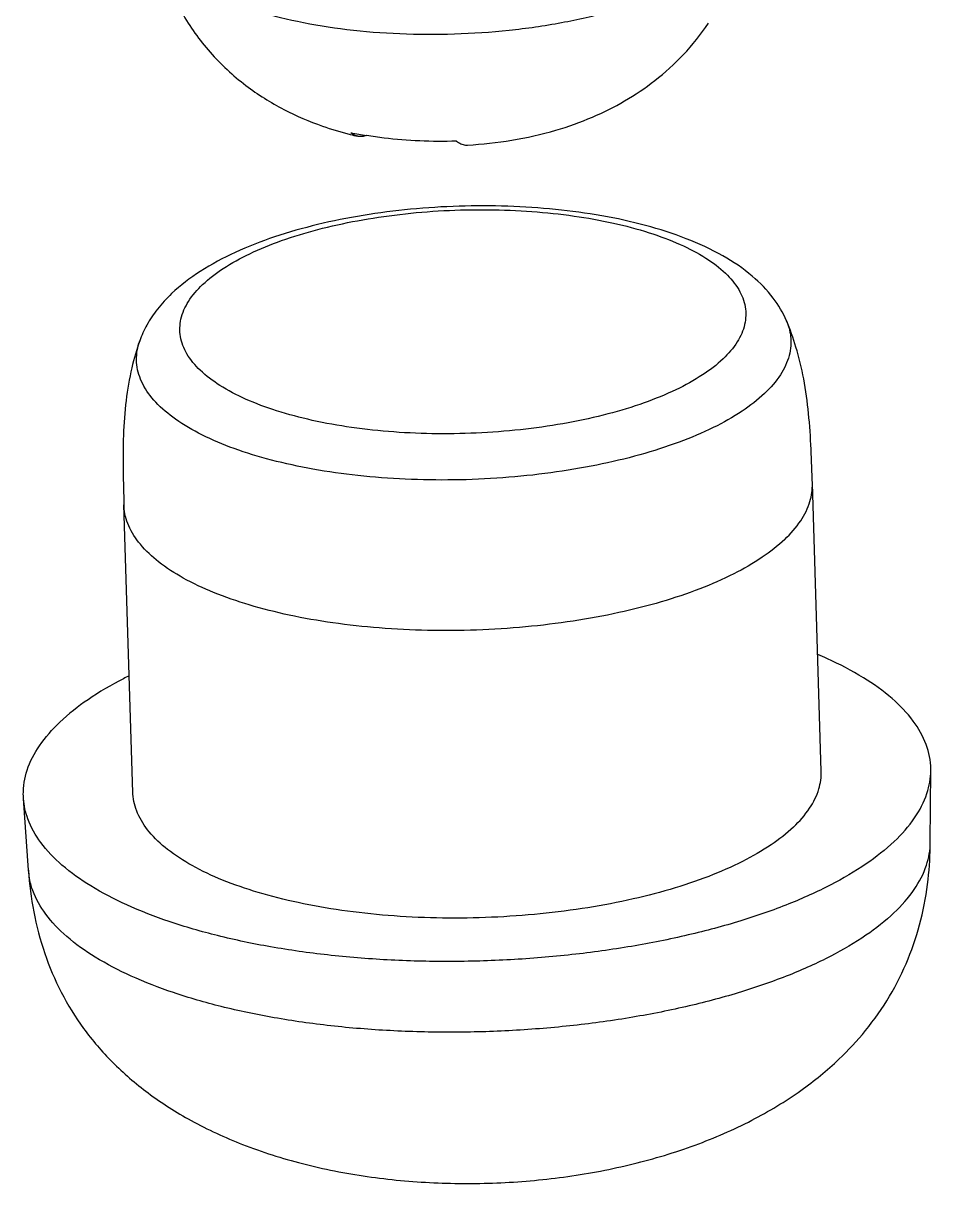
# Model space of a CAD drawing. Header units: millimetres. Extents: x 1860 to 2188, y -393 to -149.
# Drawn here: x 1986.78 to 1992.57, y -392.62 to -385.2 of the extents above; entities that cross this region are included whole.
import ezdxf

# ---------------------------------------------------------------- set-up
doc = ezdxf.new("R2010")
doc.units = ezdxf.units.MM
doc.layers.add('02___PRT_ALL_AXES', color=7, linetype='Continuous')
doc.layers.add('3_ALL_AXES', color=7, linetype='Continuous')

msp = doc.modelspace()

# ---------------------------------------------------------------- linework, layer by layer
at = {"color": 7, "linetype": 'Continuous'}
msp.add_arc((1989.3521, -383.5729), 2.3798, 258.27399, 260.75881, dxfattribs=at)
for points, start_tangent, end_tangent in [([(1988.9132, -385.9257), (1988.8961, -385.9201), (1988.8684, -385.9031)], (-0.974784, 0.223149), (-0.78011, 0.625643)), ([(1988.9707, -385.9206), (1988.9547, -385.9255), (1988.9248, -385.9276), (1988.9132, -385.9257)], (-0.931991, -0.362482), (-0.974784, 0.223149)), ([(1989.5441, -385.9573), (1989.309, -385.9558), (1989.0814, -385.9375), (1988.9699, -385.9218)], (-0.999566, -0.029451), (-0.986964, 0.160943)), ([(1989.5441, -385.9573), (1989.5718, -385.9744), (1989.6006, -385.9819), (1989.614, -385.9821)], (0.78011, -0.625643), (0.998466, 0.055367)), ([(1991.6522, -387.1043), (1991.5675, -386.9593), (1991.434, -386.8197), (1991.2453, -386.6897), (1991.0118, -386.5801), (1990.7523, -386.4958), (1990.4725, -386.434), (1990.1772, -386.3933), (1989.8714, -386.3729), (1989.5607, -386.3727), (1989.2508, -386.3922), (1988.9474, -386.4315), (1988.6562, -386.4902), (1988.3823, -386.5687), (1988.1303, -386.6678), (1987.9066, -386.7894), (1987.724, -386.9313)], (-0.392615, 0.919703), (-0.724907, -0.688847)), ([(1987.9221, -386.8732), (1988.0536, -386.7706), (1988.2229, -386.6763), (1988.4258, -386.5926), (1988.6572, -386.5217), (1988.9114, -386.4653), (1989.1822, -386.4248), (1989.4629, -386.4011), (1989.7466, -386.395), (1990.0263, -386.4065), (1990.2952, -386.4353), (1990.5465, -386.4807), (1990.7741, -386.5417), (1990.9725, -386.6167), (1991.1366, -386.7038), (1991.2626, -386.801), (1991.3472, -386.9057), (1991.3884, -387.0156), (1991.3851, -387.1277), (1991.3376, -387.2395), (1991.2469, -387.3479)], (0.724907, 0.688847), (-0.724907, -0.688847)), ([(1991.2469, -387.3479), (1991.1155, -387.4505), (1990.9462, -387.5449), (1990.7433, -387.6286), (1990.5119, -387.6995), (1990.2577, -387.7559), (1989.9869, -387.7964), (1989.7061, -387.82), (1989.4224, -387.8262), (1989.1427, -387.8147), (1988.8739, -387.7859), (1988.6226, -387.7404), (1988.3949, -387.6795), (1988.1966, -387.6045), (1988.0324, -387.5173), (1987.9065, -387.4202), (1987.8219, -387.3154), (1987.7807, -387.2056), (1987.7839, -387.0934), (1987.8315, -386.9817), (1987.9221, -386.8732)], (-0.724907, -0.688847), (0.724907, 0.688847)), ([(1987.724, -386.9313), (1987.633, -387.0309), (1987.5659, -387.1316), (1987.5204, -387.232)], (-0.724907, -0.688847), (-0.335047, -0.942202)), ([(1991.6522, -387.1043), (1991.6786, -387.2024), (1991.6693, -387.326), (1991.6135, -387.449), (1991.5125, -387.5684)], (0.391319, -0.920255), (-0.724907, -0.688847)), ([(1991.5125, -387.5684), (1991.3685, -387.6817), (1991.1849, -387.7864), (1990.9656, -387.88), (1990.7156, -387.9606), (1990.4404, -388.0262), (1990.1463, -388.0755), (1989.8397, -388.1074), (1989.5276, -388.1211), (1989.2168, -388.1163), (1988.9144, -388.0931), (1988.6271, -388.0521), (1988.3613, -387.9941), (1988.123, -387.9205), (1987.9174, -387.8329), (1987.7492, -387.7333), (1987.6222, -387.6239), (1987.5391, -387.507), (1987.5018, -387.3855), (1987.5111, -387.2618), (1987.5203, -387.232)], (-0.724907, -0.688847), (0.334875, 0.942262))]:
    msp.add_spline(points, degree=3, dxfattribs=dict(at, start_tangent=start_tangent, end_tangent=end_tangent))
at = {"layer": '02___PRT_ALL_AXES', "color": 7, "linetype": 'Continuous'}
for p, q in [((1991.8176, -388.1446), (1991.8175, -388.1445)), ((1991.8743, -389.9813), (1991.8176, -388.1446)), ((1987.4764, -390.1173), (1987.4197, -388.2806)), ((1992.571, -390.4362), (1992.5742, -389.9769)), ((1986.8093, -390.6144), (1986.7776, -390.1561))]:
    msp.add_line(p, q, dxfattribs=at)
for points, start_tangent, end_tangent in [([(1991.8175, -388.1445), (1991.8096, -387.9253), (1991.7932, -387.6958), (1991.7621, -387.4762), (1991.7129, -387.2722), (1991.6523, -387.1043)], (-0.030975, 0.99952), (-0.392538, 0.919736)), ([(1987.5204, -387.232), (1987.4698, -387.4051), (1987.4333, -387.6137), (1987.4161, -387.8355), (1987.4141, -388.0645), (1987.4197, -388.2805)], (-0.334967, -0.94223), (0.030836, -0.999524)), ([(1991.6407, -388.5013), (1991.7431, -388.3815), (1991.8023, -388.2582), (1991.8175, -388.1446)], (0.724907, 0.688847), (-0.029618, 0.999561)), ([(1991.6407, -388.5013), (1991.4971, -388.6153), (1991.3153, -388.721), (1991.0989, -388.8164), (1990.8524, -388.8996), (1990.5808, -388.9687), (1990.2895, -389.0224), (1989.9847, -389.0597), (1989.6723, -389.0797), (1989.3589, -389.0821), (1989.0508, -389.0667), (1988.7542, -389.034), (1988.4752, -388.9846), (1988.2195, -388.9194), (1987.9923, -388.8398), (1987.7982, -388.7475), (1987.6411, -388.6443), (1987.5243, -388.5323), (1987.4502, -388.4138), (1987.4201, -388.2912), (1987.4197, -388.2806)], (-0.724907, -0.688847), (-0.029618, 0.999561)), ([(1992.5742, -389.9768), (1992.5742, -389.967), (1992.5449, -389.8119), (1992.4621, -389.6612), (1992.3275, -389.5178), (1992.1434, -389.3842), (1991.9134, -389.263), (1991.8524, -389.2363)], (0.007661, 0.999971), (-0.920864, 0.389883)), ([(1987.4527, -389.3722), (1987.4161, -389.3907), (1987.1899, -389.5249), (1987.0099, -389.6687)], (-0.895107, -0.445851), (-0.724907, -0.688847)), ([(1986.7777, -390.156), (1986.7766, -390.1316), (1986.8013, -389.975), (1986.8796, -389.8197), (1987.0099, -389.6687)], (-0.070122, 0.997538), (0.724907, 0.688847)), ([(1991.6975, -390.338), (1991.7999, -390.2182), (1991.8591, -390.0949), (1991.8743, -389.9813)], (0.724907, 0.688847), (-0.0297, 0.999559)), ([(1992.3409, -390.4299), (1992.4712, -390.2789), (1992.5495, -390.1237), (1992.5742, -389.9768)], (0.724907, 0.688847), (0.007661, 0.999971)), ([(1992.3409, -390.4299), (1992.1609, -390.5738), (1991.9346, -390.7079), (1991.6663, -390.8298), (1991.3608, -390.9371), (1991.024, -391.0278), (1990.662, -391.1004), (1990.2817, -391.1534), (1989.89, -391.1858), (1989.4944, -391.197), (1989.1021, -391.1869), (1988.7205, -391.1555), (1988.3567, -391.1036), (1988.0175, -391.032), (1987.7091, -390.9421), (1987.4374, -390.8356), (1987.2074, -390.7144), (1987.0233, -390.5809), (1986.8886, -390.4374), (1986.8059, -390.2867), (1986.7777, -390.156)], (-0.724907, -0.688847), (-0.070122, 0.997538)), ([(1991.6975, -390.338), (1991.5539, -390.452), (1991.3721, -390.5577), (1991.1557, -390.6532), (1990.9092, -390.7363), (1990.6375, -390.8054), (1990.3463, -390.8592), (1990.0414, -390.8964), (1989.7291, -390.9164), (1989.4157, -390.9188), (1989.1076, -390.9034), (1988.811, -390.8707), (1988.532, -390.8213), (1988.2763, -390.7561), (1988.0491, -390.6766), (1987.855, -390.5842), (1987.6979, -390.481), (1987.5811, -390.369), (1987.507, -390.2505), (1987.4769, -390.1279), (1987.4765, -390.1173)], (-0.724907, -0.688847), (-0.0297, 0.999559)), ([(1991.987, -391.8216), (1992.1571, -391.6383), (1992.3109, -391.4187), (1992.4292, -391.1811), (1992.5109, -390.9303), (1992.5571, -390.6724), (1992.571, -390.4362)], (0.724845, 0.688912), (0.007075, 0.999975)), ([(1992.339, -390.8865), (1992.4686, -390.7364), (1992.5464, -390.5821), (1992.571, -390.4362)], (0.724907, 0.688847), (0.007718, 0.99997)), ([(1992.339, -390.8865), (1992.1602, -391.0295), (1991.9352, -391.1628), (1991.6685, -391.284), (1991.3649, -391.3906), (1991.03, -391.4809), (1990.6703, -391.553), (1990.2922, -391.6056), (1989.9029, -391.6378), (1989.5097, -391.649), (1989.1197, -391.6389), (1988.7405, -391.6078), (1988.3788, -391.5561), (1988.0416, -391.485), (1987.7351, -391.3956), (1987.4651, -391.2898), (1987.2364, -391.1693), (1987.0535, -391.0366), (1986.9196, -390.894), (1986.8374, -390.7442), (1986.8093, -390.6143)], (-0.724907, -0.688847), (-0.07022, 0.997532)), ([(1986.8093, -390.6143), (1986.8432, -390.8791), (1986.9132, -391.145), (1987.0186, -391.3929), (1987.1617, -391.6246), (1987.3456, -391.8398), (1987.5734, -392.0367), (1987.8485, -392.2127), (1988.1776, -392.3655), (1988.5597, -392.4878), (1988.9736, -392.5702), (1989.3992, -392.6104), (1989.8277, -392.6102), (1990.2551, -392.5702), (1990.6726, -392.49), (1991.0687, -392.3697), (1991.4306, -392.2112), (1991.745, -392.0202), (1991.9868, -391.8218)], (0.068854, -0.997627), (0.725032, 0.688715))]:
    msp.add_spline(points, degree=3, dxfattribs=dict(at, start_tangent=start_tangent, end_tangent=end_tangent))
at = {"layer": '3_ALL_AXES', "color": 7, "linetype": 'Continuous'}
msp.add_arc((1989.4032, -383.7814), 2.1996, 255.84448, 257.12737, dxfattribs=at)
for points, start_tangent, end_tangent in [([(1987.6085, -384.6156), (1987.6726, -384.8787), (1987.7892, -385.1364), (1987.9698, -385.3886), (1988.1983, -385.6008), (1988.4418, -385.7549), (1988.6876, -385.8609), (1988.8653, -385.9142)], (0.146858, -0.989158), (0.969624, -0.244601)), ([(1987.6173, -384.656), (1987.6853, -384.7853), (1987.8164, -384.9103), (1988.0051, -385.022), (1988.2448, -385.1168), (1988.5275, -385.1913), (1988.8434, -385.243), (1989.1818, -385.2702), (1989.5312, -385.2719), (1989.8797, -385.2481), (1990.2154, -385.1996), (1990.5269, -385.128), (1990.8036, -385.0358), (1991.0361, -384.9261), (1991.2164, -384.8027), (1991.3384, -384.6697)], (0.274147, -0.961688), (0.556621, 0.830766)), ([(1989.614, -385.9821), (1989.8971, -385.9512), (1990.1785, -385.8873), (1990.4129, -385.8035), (1990.6184, -385.7005), (1990.8116, -385.57), (1990.9927, -385.4053), (1991.1537, -385.2038)], (0.998498, 0.054789), (0.556621, 0.830766))]:
    msp.add_spline(points, degree=3, dxfattribs=dict(at, start_tangent=start_tangent, end_tangent=end_tangent))

doc.saveas('drawing.dxf')
